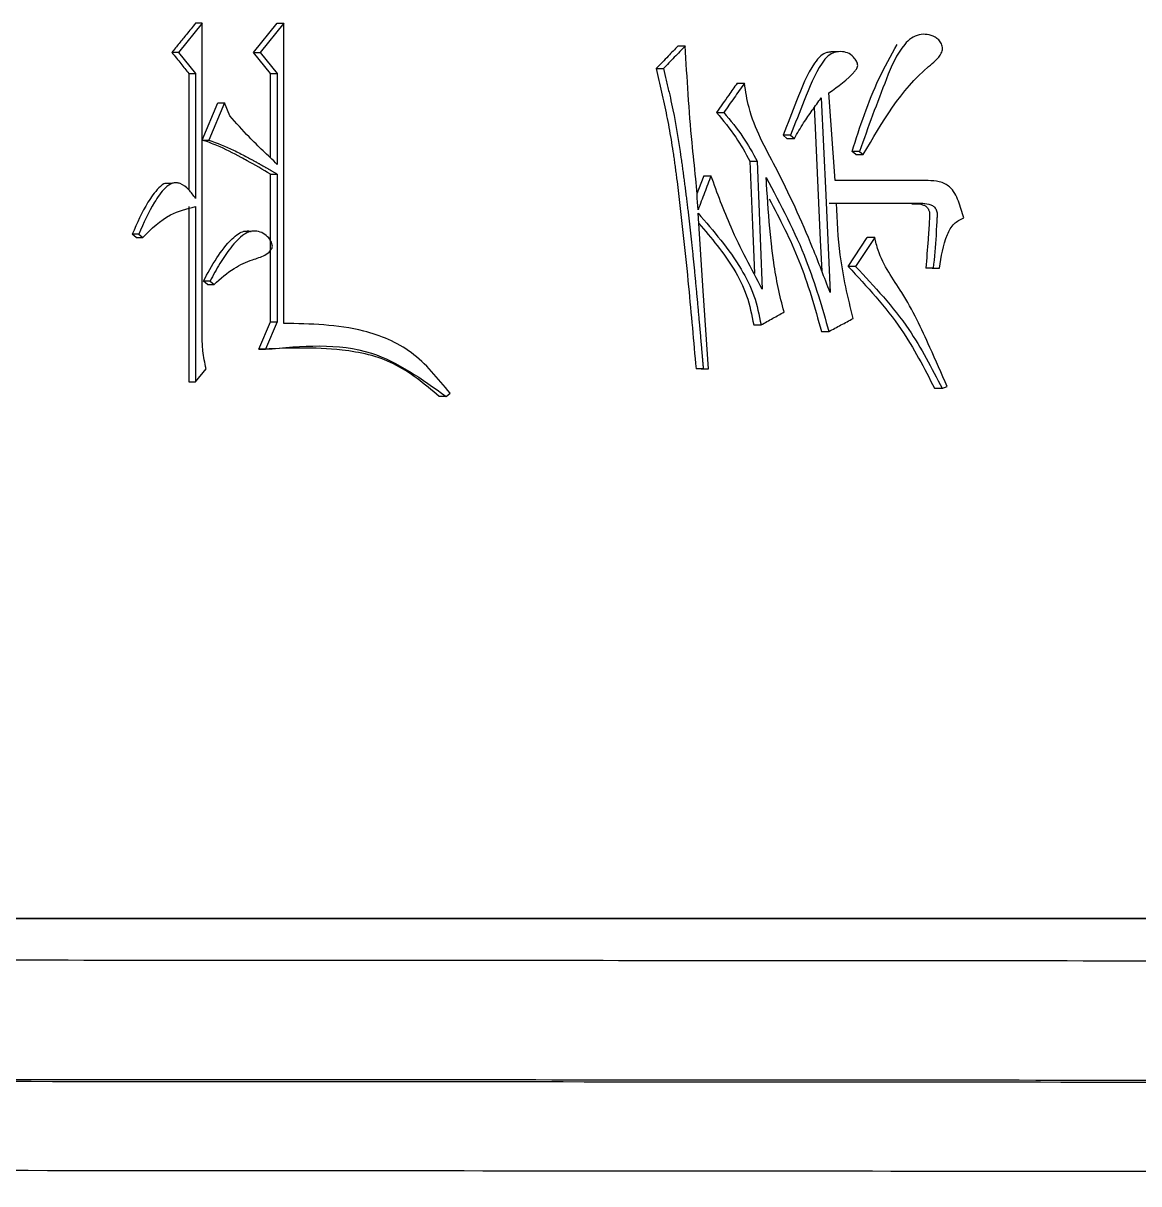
# Model space of a CAD drawing. Header units: millimetres. Extents: x 2278 to 4715, y 679 to 2402.
# Drawn here: x 3374.44 to 3381.88, y 967.15 to 974.88 of the extents above; entities that cross this region are included whole.
import ezdxf

# ---------------------------------------------------------------- set-up
doc = ezdxf.new("R2010")
doc.units = ezdxf.units.MM

msp = doc.modelspace()

# ---------------------------------------------------------------- linework, layer by layer
at = {"color": 7, "linetype": 'Continuous', "lineweight": 25}
for p, q in [((3375.6336, 974.8845), (3375.4752, 974.6898)), ((3375.6336, 974.8845), (3375.5896, 974.8845)), ((3375.6336, 972.7968), (3375.6336, 974.8845)), ((3375.9755, 974.6898), (3376.1331, 974.8845)), ((3376.1777, 974.8845), (3376.02, 974.6898)), ((3376.1331, 974.8845), (3376.1777, 974.8845)), ((3376.1777, 972.8833), (3376.1777, 974.8845)), ((3375.4752, 974.6898), (3375.4314, 974.6898)), ((3375.4752, 974.6898), (3375.5896, 974.5492)), ((3375.9755, 974.6898), (3376.02, 974.6898)), ((3376.0893, 974.5492), (3375.9755, 974.6898)), ((3376.02, 974.6898), (3376.1339, 974.5492)), ((3378.8056, 974.7331), (3378.8537, 974.7331)), ((3379.8749, 974.6944), (3379.8251, 974.6944)), ((3375.5457, 974.5492), (3375.5896, 974.5492)), ((3375.5457, 974.5492), (3375.5457, 973.7725)), ((3375.5896, 974.5492), (3375.5896, 973.7162)), ((3376.0893, 974.5492), (3376.1339, 974.5492)), ((3376.0893, 973.986), (3376.0893, 974.5492)), ((3376.1339, 974.5492), (3376.1339, 973.9434)), ((3378.6598, 974.5817), (3378.7078, 974.5817)), ((3379.1991, 974.4843), (3379.2478, 974.4843)), ((3375.6336, 974.1058), (3375.7388, 974.3545)), ((3375.783, 974.3545), (3375.6775, 974.1057)), ((3375.7388, 974.3545), (3375.783, 974.3545)), ((3375.8181, 974.2679), (3375.783, 974.3545)), ((3379.8536, 973.8353), (3379.811, 974.4194)), ((3379.0624, 974.2896), (3379.1109, 974.2896)), ((3379.5554, 974.1382), (3379.5063, 974.1382)), ((3379.5319, 974.1165), (3379.5063, 974.1382)), ((3375.6336, 974.1057), (3375.6775, 974.1057)), ((3379.5319, 974.1165), (3379.581, 974.1165)), ((3379.2846, 973.9651), (3379.3333, 973.9651)), ((3379.3333, 973.9651), (3379.3675, 973.1106)), ((3380.0152, 974.03), (3379.9655, 974.03)), ((3379.991, 974.0083), (3379.9655, 974.03)), ((3379.991, 974.0083), (3380.0407, 974.0084)), ((3380.0152, 974.03), (3380.0407, 974.0084)), ((3375.4295, 973.815), (3375.3856, 973.815)), ((3376.0893, 973.8785), (3376.1339, 973.8785)), ((3376.0893, 972.8941), (3376.0893, 973.8785)), ((3376.1339, 973.8785), (3376.1339, 972.8941)), ((3378.9768, 973.8676), (3379.0252, 973.8676)), ((3380.4732, 973.8353), (3379.8536, 973.8353)), ((3375.5457, 973.6621), (3375.5457, 972.4939)), ((3375.5896, 973.6621), (3375.5896, 972.4939)), ((3379.8126, 973.6838), (3380.3299, 973.6838)), ((3379.8621, 973.6838), (3380.38, 973.6838)), ((3380.3299, 973.6838), (3380.38, 973.6838)), ((3375.2108, 973.4783), (3375.1674, 973.4783)), ((3375.1939, 973.4566), (3375.1674, 973.4783)), ((3375.1939, 973.4566), (3375.2373, 973.4566)), ((3375.2108, 973.4783), (3375.2373, 973.4566)), ((3375.9529, 973.4957), (3375.908, 973.4957)), ((3379.9401, 973.2619), (3380.0672, 973.4565)), ((3380.117, 973.4565), (3379.9897, 973.2619)), ((3380.117, 973.4565), (3380.0672, 973.4565)), ((3379.9897, 973.2619), (3379.94, 973.2619)), ((3380.507, 973.2511), (3380.4567, 973.2511)), ((3380.499, 973.2511), (3380.4567, 973.2511)), ((3380.499, 973.2511), (3380.5494, 973.2511)), ((3375.6686, 973.1429), (3375.6423, 973.1646)), ((3375.6863, 973.1646), (3375.7127, 973.143)), ((3376.0106, 972.7103), (3376.0893, 972.8941)), ((3376.1339, 972.8941), (3376.0551, 972.7103)), ((3376.0893, 972.8941), (3376.1339, 972.8941)), ((3379.3102, 972.8725), (3379.359, 972.8725)), ((3379.7617, 972.8293), (3379.8111, 972.8293)), ((3376.0106, 972.7103), (3376.0551, 972.7103)), ((3375.5896, 972.4939), (3375.66, 972.5804)), ((3378.9738, 972.5805), (3378.9255, 972.5805)), ((3378.9598, 972.5805), (3378.9255, 972.5805)), ((3378.9598, 972.5805), (3379.0081, 972.5805)), ((3375.5457, 972.4939), (3375.5896, 972.4939)), ((3377.2596, 972.3966), (3377.2857, 972.4182)), ((3380.5158, 972.4506), (3380.5662, 972.4506)), ((3377.2596, 972.3966), (3377.2136, 972.3965))]:
    msp.add_line(p, q, dxfattribs=at)
at = {"color": 7, "linetype": 'Continuous', "lineweight": 25, "flags": 128}
for points in [[(3379.76, 974.387), (3379.7898, 973.7381), (3379.8195, 973.0892)], [(3379.7136, 974.3221), (3379.7198, 974.1872), (3379.7381, 973.7878), (3379.7541, 973.4385), (3379.7636, 973.232)], [(3379.5554, 974.1382), (3379.5682, 974.1273), (3379.581, 974.1165)], [(3379.2846, 973.9651), (3379.3016, 973.5379), (3379.3145, 973.2159)], [(3378.9768, 973.8676), (3378.9419, 973.7748), (3378.9313, 973.7469)], [(3379.0081, 972.5805), (3378.9738, 973.0997), (3378.9395, 973.6189)], [(3375.6863, 973.1646), (3375.67, 973.1646), (3375.6561, 973.1646), (3375.6423, 973.1646)], [(3375.6686, 973.1429), (3375.6849, 973.1429), (3375.6988, 973.1429), (3375.7127, 973.143)]]:
    msp.add_lwpolyline(points, dxfattribs=at)
at = {"color": 7, "linetype": 'Continuous', "lineweight": 25}
for points, knots in [([(3375.5896, 974.8845), (3375.5693, 974.8595), (3375.5328, 974.8146), (3375.4801, 974.7497), (3375.4476, 974.7098), (3375.4314, 974.6898)], [0, 0, 0, 0, 0.384798, 0.692399, 1, 1, 1, 1]), ([(3379.9655, 974.03), (3380.0189, 974.1951), (3380.0997, 974.4448), (3380.2246, 974.668), (3380.2669, 974.7436)], [0, 0, 0, 0, 0.6614004, 1, 1, 1, 1]), ([(3380.0407, 974.0084), (3380.166, 974.2241), (3380.3128, 974.4768), (3380.5449, 974.6498), (3380.5669, 974.699), (3380.5696, 974.7152), (3380.5675, 974.7313), (3380.5599, 974.7518), (3380.5444, 974.7739), (3380.5123, 974.7975), (3380.4673, 974.8116), (3380.4116, 974.8111), (3380.359, 974.7871), (3380.2703, 974.7002), (3380.1608, 974.4341), (3380.0731, 974.1909), (3380.0152, 974.03)], [0, 0, 0, 0, 0.369973, 0.433396, 0.441379, 0.448953, 0.456564, 0.46449, 0.480827, 0.49655, 0.526966, 0.55702, 0.587567, 0.618801, 0.747888, 1, 1, 1, 1]), ([(3375.4314, 974.6898), (3375.4416, 974.6773), (3375.4619, 974.6523), (3375.5, 974.6055), (3375.5279, 974.5711), (3375.5457, 974.5492)], [0, 0, 0, 0, 0.266401, 0.532803, 1, 1, 1, 1]), ([(3378.8056, 974.7331), (3378.7838, 974.7104), (3378.7486, 974.6738), (3378.7, 974.6234), (3378.6732, 974.5956), (3378.6598, 974.5817)], [0, 0, 0, 0, 0.449138, 0.724569, 1, 1, 1, 1]), ([(3378.8537, 974.7331), (3378.8294, 974.7079), (3378.7808, 974.6574), (3378.7321, 974.6069), (3378.7078, 974.5817)], [0, 0, 0, 0, 0.5, 1, 1, 1, 1]), ([(3378.9395, 973.6406), (3378.9347, 973.7098), (3378.9242, 973.8594), (3378.8827, 974.2221), (3378.8659, 974.5179), (3378.8537, 974.7331)], [0, 0, 0, 0, 0.189811, 0.410522, 1, 1, 1, 1]), ([(3379.8254, 974.6918), (3379.816, 974.6913), (3379.7919, 974.6901), (3379.7515, 974.6662), (3379.6724, 974.5644), (3379.6007, 974.3769), (3379.5363, 974.214), (3379.5063, 974.1382)], [0, 0, 0, 0, 0.046767, 0.120081, 0.219008, 0.636057, 1, 1, 1, 1]), ([(3379.811, 974.4194), (3379.8732, 974.4634), (3379.9405, 974.511), (3379.9975, 974.5806), (3380.0032, 974.5956), (3380.0037, 974.6105), (3379.9973, 974.6298), (3379.9792, 974.6563), (3379.9474, 974.6845), (3379.899, 974.6985), (3379.8502, 974.6929), (3379.8012, 974.6672), (3379.7225, 974.5646), (3379.6504, 974.3784), (3379.5858, 974.2152), (3379.5554, 974.1382)], [0, 0, 0, 0, 0.213502, 0.231462, 0.243028, 0.25469, 0.268683, 0.294821, 0.340397, 0.384399, 0.438731, 0.48193, 0.539954, 0.7829, 1, 1, 1, 1]), ([(3378.6598, 974.5817), (3378.6719, 974.5295), (3378.6961, 974.4252), (3378.7245, 974.2943), (3378.7503, 974.1626), (3378.7646, 974.0765), (3378.7755, 974.0033), (3378.7793, 973.9767), (3378.784, 973.9434), (3378.7885, 973.9101), (3378.7928, 973.8768), (3378.7988, 973.8301), (3378.8096, 973.7433), (3378.8254, 973.6096), (3378.8491, 973.3956), (3378.8837, 973.0526), (3378.9094, 972.7629), (3378.9255, 972.5805)], [0, 0, 0, 0, 0.079845, 0.159695, 0.199619, 0.27948, 0.28946, 0.309422, 0.319402, 0.339364, 0.359325, 0.369306, 0.409228, 0.489074, 0.56892, 0.728614, 1, 1, 1, 1]), ([(3378.7078, 974.5817), (3378.7142, 974.5557), (3378.7237, 974.5167), (3378.7347, 974.4712), (3378.7424, 974.4387), (3378.7485, 974.4126), (3378.7588, 974.3669), (3378.7884, 974.2293), (3378.8117, 974.0831), (3378.8307, 973.9499), (3378.8363, 973.91), (3378.8409, 973.8767), (3378.8454, 973.8433), (3378.8489, 973.8167), (3378.8532, 973.7833), (3378.8566, 973.7566), (3378.8608, 973.7233), (3378.8641, 973.6965), (3378.8682, 973.6632), (3378.8722, 973.6297), (3378.8761, 973.5963), (3378.8799, 973.5629), (3378.883, 973.5362), (3378.8867, 973.5027), (3378.8897, 973.476), (3378.8933, 973.4425), (3378.8969, 973.409), (3378.9004, 973.3756), (3378.9039, 973.3421), (3378.9067, 973.3153), (3378.91, 973.2818), (3378.9127, 973.255), (3378.916, 973.2215), (3378.9193, 973.188), (3378.9225, 973.1545), (3378.9257, 973.121), (3378.9282, 973.0942), (3378.9314, 973.0606), (3378.9339, 973.0338), (3378.9369, 973.0003), (3378.9394, 972.9734), (3378.9415, 972.95), (3378.943, 972.9332), (3378.9445, 972.9164), (3378.946, 972.8997), (3378.9475, 972.8829), (3378.9487, 972.8695), (3378.9502, 972.8527), (3378.9514, 972.8393), (3378.9528, 972.8225), (3378.9543, 972.8057), (3378.9558, 972.789), (3378.9572, 972.7722), (3378.9584, 972.7588), (3378.9599, 972.742), (3378.961, 972.7286), (3378.9622, 972.7152), (3378.9631, 972.7051), (3378.9639, 972.695), (3378.9647, 972.6866), (3378.9654, 972.6783), (3378.9661, 972.6699), (3378.9668, 972.6615), (3378.9676, 972.6531), (3378.9681, 972.6464), (3378.9689, 972.638), (3378.9694, 972.6313), (3378.9702, 972.6229), (3378.9709, 972.6145), (3378.9716, 972.6061), (3378.9723, 972.5979), (3378.973, 972.5899), (3378.9736, 972.5836), (3378.9738, 972.5805)], [0, 0, 0, 0, 0.039919, 0.059879, 0.069858, 0.089818, 0.099798, 0.139719, 0.299508, 0.319468, 0.339427, 0.359387, 0.369367, 0.389326, 0.399306, 0.419265, 0.429245, 0.449205, 0.459184, 0.479144, 0.499103, 0.509083, 0.529043, 0.539022, 0.558982, 0.568962, 0.588921, 0.608881, 0.61886, 0.63882, 0.648799, 0.668759, 0.678739, 0.698698, 0.718658, 0.728637, 0.748597, 0.758577, 0.778536, 0.788516, 0.808475, 0.818455, 0.823445, 0.833425, 0.843404, 0.848394, 0.858374, 0.863364, 0.873344, 0.878333, 0.888313, 0.898293, 0.903283, 0.913263, 0.918252, 0.928232, 0.933222, 0.938212, 0.943202, 0.948192, 0.950687, 0.955676, 0.960666, 0.963161, 0.968151, 0.970646, 0.975636, 0.978131, 0.983121, 0.988111, 0.990605, 0.995303, 1, 1, 1, 1]), ([(3379.1991, 974.4843), (3379.1807, 974.458), (3379.1487, 974.4125), (3379.1031, 974.3476), (3379.076, 974.3089), (3379.0624, 974.2896)], [0, 0, 0, 0, 0.404436, 0.702218, 1, 1, 1, 1]), ([(3379.2478, 974.4843), (3379.225, 974.4518), (3379.1794, 974.3869), (3379.1337, 974.322), (3379.1109, 974.2896)], [0, 0, 0, 0, 0.5, 1, 1, 1, 1]), ([(3379.8195, 973.0892), (3379.7813, 973.1888), (3379.6719, 973.4739), (3379.4867, 973.8799), (3379.2889, 974.2282), (3379.2565, 974.43), (3379.2478, 974.4843)], [0, 0, 0, 0, 0.210989, 0.603931, 0.893482, 1, 1, 1, 1]), ([(3379.581, 974.1165), (3379.601, 974.1512), (3379.6383, 974.2157), (3379.7004, 974.3039), (3379.7401, 974.3593), (3379.76, 974.387)], [0, 0, 0, 0, 0.367027, 0.683421, 1, 1, 1, 1]), ([(3379.0624, 974.2896), (3379.1067, 974.236), (3379.1896, 974.1356), (3379.2544, 974.0193), (3379.2846, 973.9651)], [0, 0, 0, 0, 0.534152, 1, 1, 1, 1]), ([(3379.1109, 974.2896), (3379.1552, 974.236), (3379.2382, 974.1357), (3379.3031, 974.0193), (3379.3333, 973.9651)], [0, 0, 0, 0, 0.534115, 1, 1, 1, 1]), ([(3376.1339, 973.9434), (3376.1024, 973.9734), (3376.0393, 974.0333), (3375.9316, 974.1387), (3375.8603, 974.2199), (3375.8181, 974.2679)], [0, 0, 0, 0, 0.28957, 0.579171, 1, 1, 1, 1]), ([(3376.0893, 973.8785), (3376.0373, 973.9087), (3375.9723, 973.9465), (3375.8536, 974.0108), (3375.7559, 974.063), (3375.6666, 974.0941), (3375.6335, 974.1057)], [0, 0, 0, 0, 0.352069, 0.440085, 0.792293, 1, 1, 1, 1]), ([(3375.6775, 974.1057), (3375.7334, 974.0844), (3375.8171, 974.0526), (3375.9004, 974.009), (3375.9335, 973.9915), (3375.9467, 973.9844), (3375.9599, 973.9773), (3375.9714, 973.971), (3375.9797, 973.9664), (3375.9862, 973.9628), (3375.9928, 973.9592), (3375.9993, 973.9555), (3376.0059, 973.9519), (3376.0141, 973.9473), (3376.0206, 973.9436), (3376.0272, 973.9399), (3376.0337, 973.9362), (3376.0402, 973.9325), (3376.0484, 973.9278), (3376.0549, 973.9241), (3376.0631, 973.9194), (3376.0696, 973.9157), (3376.0761, 973.9119), (3376.0826, 973.9082), (3376.0891, 973.9044), (3376.0972, 973.8998), (3376.1038, 973.896), (3376.1119, 973.8913), (3376.1184, 973.8875), (3376.1263, 973.8829), (3376.1309, 973.8803), (3376.1339, 973.8785)], [0, 0, 0, 0, 0.353012, 0.528911, 0.550896, 0.572881, 0.61685, 0.638835, 0.649827, 0.671812, 0.682805, 0.693797, 0.715782, 0.726774, 0.748759, 0.759751, 0.770744, 0.792728, 0.803721, 0.825706, 0.836698, 0.858683, 0.869675, 0.880667, 0.902652, 0.913645, 0.935629, 0.946622, 0.968606, 0.979599, 1, 1, 1, 1]), ([(3375.3939, 973.8173), (3375.393, 973.8172), (3375.3741, 973.8149), (3375.3272, 973.772), (3375.2483, 973.6626), (3375.1996, 973.5515), (3375.1674, 973.4783)], [0, 0, 0, 0, 0.007364, 0.146944, 0.437347, 1, 1, 1, 1]), ([(3375.5896, 973.7162), (3375.5753, 973.7364), (3375.5472, 973.7762), (3375.5013, 973.813), (3375.4614, 973.8221), (3375.4251, 973.8173), (3375.3704, 973.7747), (3375.2922, 973.6608), (3375.2432, 973.5508), (3375.2108, 973.4783)], [0, 0, 0, 0, 0.120818, 0.238007, 0.284295, 0.33086, 0.424999, 0.620775, 1, 1, 1, 1]), ([(3379.0252, 973.8676), (3379.0109, 973.8298), (3378.9824, 973.7541), (3378.9538, 973.6784), (3378.9395, 973.6406)], [0, 0, 0, 0, 0.5, 1, 1, 1, 1]), ([(3379.3675, 973.1106), (3379.2946, 973.2463), (3379.164, 973.489), (3379.0677, 973.7517), (3379.0252, 973.8676)], [0, 0, 0, 0, 0.5589855, 1, 1, 1, 1]), ([(3379.3932, 973.8569), (3379.4895, 973.6754), (3379.6621, 973.3502), (3379.7655, 972.9889), (3379.8111, 972.8293)], [0, 0, 0, 0, 0.5582866, 1, 1, 1, 1]), ([(3379.5127, 972.9591), (3379.4987, 973.0132), (3379.4777, 973.0943), (3379.457, 973.2046), (3379.4478, 973.2636), (3379.4427, 973.2984), (3379.4415, 973.3071), (3379.4402, 973.3158), (3379.439, 973.3245), (3379.4376, 973.3349), (3379.4362, 973.3454), (3379.4349, 973.3559), (3379.4338, 973.3646), (3379.4322, 973.3768), (3379.4279, 973.4134), (3379.4119, 973.5604), (3379.4018, 973.7155), (3379.394, 973.8425), (3379.3932, 973.8569)], [0, 0, 0, 0, 0.185843, 0.278745, 0.371654, 0.383266, 0.394877, 0.400683, 0.412294, 0.423905, 0.435517, 0.447128, 0.458739, 0.464545, 0.487768, 0.580663, 0.952366, 1, 1, 1, 1]), ([(3380.71, 973.5865), (3380.6994, 973.624), (3380.6786, 973.698), (3380.6292, 973.7958), (3380.5477, 973.8315), (3380.498, 973.834), (3380.4732, 973.8353)], [0, 0, 0, 0, 0.2925856, 0.5760087, 0.7889893, 1, 1, 1, 1]), ([(3375.2373, 973.4566), (3375.2956, 973.5137), (3375.3986, 973.6146), (3375.5317, 973.6477), (3375.5896, 973.6621)], [0, 0, 0, 0, 0.565391, 1, 1, 1, 1]), ([(3379.4131, 973.7139), (3379.4838, 973.5787), (3379.63, 973.2994), (3379.7169, 972.9893), (3379.7617, 972.8293)], [0, 0, 0, 0, 0.48415, 1, 1, 1, 1]), ([(3379.9727, 972.9158), (3379.939, 973.0561), (3379.8784, 973.3079), (3379.8671, 973.5685), (3379.8621, 973.6838)], [0, 0, 0, 0, 0.557505, 1, 1, 1, 1]), ([(3380.3651, 973.6803), (3380.3917, 973.6814), (3380.4251, 973.6828), (3380.4615, 973.6631), (3380.4746, 973.6462), (3380.4827, 973.6238), (3380.4825, 973.597), (3380.4787, 973.536), (3380.472, 973.4199), (3380.4625, 973.3148), (3380.4567, 973.2511)], [0, 0, 0, 0, 0.169449, 0.212676, 0.256423, 0.294115, 0.346559, 0.405106, 0.639507, 1, 1, 1, 1]), ([(3380.38, 973.6838), (3380.4178, 973.6856), (3380.4634, 973.6877), (3380.5126, 973.6632), (3380.5283, 973.6413), (3380.5342, 973.6132), (3380.5291, 973.5558), (3380.5248, 973.4349), (3380.5141, 973.324), (3380.507, 973.2511)], [0, 0, 0, 0, 0.223755, 0.270136, 0.317505, 0.366522, 0.417299, 0.617412, 1, 1, 1, 1]), ([(3378.9395, 973.6189), (3379.0417, 973.5), (3379.185, 973.3332), (3379.3199, 973.0709), (3379.3459, 972.9389), (3379.359, 972.8725)], [0, 0, 0, 0, 0.5523735, 0.7751101, 1, 1, 1, 1]), ([(3380.5494, 973.2511), (3380.5603, 973.3277), (3380.5755, 973.4335), (3380.6402, 973.5527), (3380.6871, 973.5754), (3380.71, 973.5865)], [0, 0, 0, 0, 0.572733, 0.791395, 1, 1, 1, 1]), ([(3375.6423, 973.1646), (3375.6705, 973.2171), (3375.7252, 973.3188), (3375.8062, 973.4241), (3375.8713, 973.4808), (3375.9126, 973.4992), (3375.9427, 973.5016), (3375.9573, 973.4965), (3375.9591, 973.4959)], [0, 0, 0, 0, 0.360577, 0.697912, 0.810602, 0.899188, 0.988121, 1, 1, 1, 1]), ([(3375.7127, 973.143), (3375.7559, 973.1815), (3375.834, 973.2513), (3375.9541, 973.3054), (3376.0395, 973.3286), (3376.0815, 973.3576), (3376.0966, 973.3782), (3376.1016, 973.392), (3376.1016, 973.4077), (3376.0945, 973.4293), (3376.0752, 973.4575), (3376.0425, 973.4855), (3375.9984, 973.5003), (3375.9534, 973.4996), (3375.8897, 973.4652), (3375.8226, 973.3896), (3375.7488, 973.282), (3375.7074, 973.2042), (3375.6863, 973.1646)], [0, 0, 0, 0, 0.156027, 0.282026, 0.363634, 0.404884, 0.41922, 0.430594, 0.442017, 0.458331, 0.488158, 0.530974, 0.573109, 0.616801, 0.655305, 0.770242, 0.882988, 1, 1, 1, 1]), ([(3378.9441, 973.5497), (3379.027, 973.4524), (3379.1509, 973.3071), (3379.271, 973.0707), (3379.2971, 972.9388), (3379.3102, 972.8725)], [0, 0, 0, 0, 0.5014879, 0.7495189, 1, 1, 1, 1]), ([(3380.6001, 972.4615), (3380.5618, 972.5489), (3380.4682, 972.7624), (3380.3236, 973.0709), (3380.1566, 973.2903), (3380.1238, 973.4279), (3380.117, 973.4565)], [0, 0, 0, 0, 0.257127, 0.627551, 0.922763, 1, 1, 1, 1]), ([(3379.94, 973.2619), (3380.0647, 973.1287), (3380.2895, 972.8884), (3380.4461, 972.5855), (3380.5158, 972.4506)], [0, 0, 0, 0, 0.554524, 1, 1, 1, 1]), ([(3379.9897, 973.2619), (3380.1145, 973.1287), (3380.3396, 972.8885), (3380.4964, 972.5855), (3380.5662, 972.4506)], [0, 0, 0, 0, 0.554583, 1, 1, 1, 1]), ([(3380.507, 973.2511), (3380.5118, 973.2511), (3380.5197, 973.2511), (3380.5307, 973.2511), (3380.54, 973.2511), (3380.5462, 973.2511), (3380.5494, 973.2511)], [0, 0, 0, 0, 0.34, 0.56, 0.78, 1, 1, 1, 1]), ([(3379.359, 972.8725), (3379.3722, 972.8799), (3379.3985, 972.8948), (3379.4498, 972.9236), (3379.4878, 972.9451), (3379.5127, 972.9591)], [0, 0, 0, 0, 0.257188, 0.514375, 1, 1, 1, 1]), ([(3377.2857, 972.4182), (3377.2052, 972.517), (3377.0469, 972.7112), (3376.6502, 972.8736), (3376.3566, 972.8796), (3376.1777, 972.8833)], [0, 0, 0, 0, 0.287817, 0.565935, 1, 1, 1, 1]), ([(3375.66, 972.5804), (3375.6512, 972.6202), (3375.6356, 972.6913), (3375.6342, 972.7645), (3375.6336, 972.7968)], [0, 0, 0, 0, 0.558835, 1, 1, 1, 1]), ([(3377.2136, 972.3965), (3377.1161, 972.4783), (3376.9236, 972.6398), (3376.4986, 972.7315), (3376.1957, 972.7183), (3376.0106, 972.7103)], [0, 0, 0, 0, 0.284866, 0.563033, 1, 1, 1, 1]), ([(3376.0551, 972.7103), (3376.2982, 972.7329), (3376.7345, 972.7735), (3377.0984, 972.5122), (3377.2596, 972.3966)], [0, 0, 0, 0, 0.55707, 1, 1, 1, 1]), ([(3378.9738, 972.5805), (3378.9777, 972.5805), (3378.9841, 972.5805), (3378.993, 972.5805), (3379.0006, 972.5805), (3379.0056, 972.5805), (3379.0081, 972.5805)], [0, 0, 0, 0, 0.34, 0.56, 0.78, 1, 1, 1, 1]), ([(3380.5662, 972.4506), (3380.5691, 972.4516), (3380.5762, 972.4538), (3380.5875, 972.4574), (3380.5959, 972.4601), (3380.6001, 972.4615)], [0, 0, 0, 0, 0.253292, 0.6266174, 1, 1, 1, 1]), ([(3394.7343, 968.9154), (3393.9971, 968.9153), (3392.3431, 968.9153), (3388.4934, 968.9153), (3384.2537, 968.9153), (3378.653, 968.9152), (3372.8012, 968.9152), (3366.6698, 968.9151), (3360.2744, 968.915), (3356.2806, 968.915), (3353.5763, 968.9149)], [0, 0, 0, 0, 0.0675233, 0.1515081, 0.3196482, 0.4036328, 0.5717715, 0.7399066, 0.8238912, 1, 1, 1, 1]), ([(3353.6845, 968.915), (3354.3309, 968.915), (3357.5662, 968.915), (3363.3181, 968.9151), (3369.5177, 968.9152), (3375.5272, 968.9152), (3380.1666, 968.9152), (3385.7038, 968.9153), (3389.9122, 968.9153), (3394.8467, 968.9154), (3399.4444, 968.9154), (3403.5395, 968.9154), (3407.2211, 968.9155), (3409.8296, 968.9155), (3412.6396, 968.9156), (3414.51, 968.9157), (3416.5382, 968.9157), (3417.2945, 968.9158), (3417.8232, 968.9159)], [0, 0, 0, 0, 0.020124, 0.100733, 0.181328, 0.221587, 0.302184, 0.342442, 0.423039, 0.463298, 0.543894, 0.624491, 0.664749, 0.745346, 0.785604, 0.8662, 0.906458, 1, 1, 1, 1]), ([(3346.5455, 968.6469), (3347.8178, 968.6469), (3350.1442, 968.6468), (3353.5077, 968.6464), (3356.6408, 968.6459), (3359.7569, 968.6451), (3362.8507, 968.6442), (3365.9162, 968.6431), (3368.9477, 968.6418), (3373.2017, 968.6397), (3378.7421, 968.6364), (3385.486, 968.6312), (3392.2136, 968.6245), (3397.9345, 968.6171), (3402.6551, 968.6095), (3406.4578, 968.6021), (3409.8919, 968.5938), (3412.8503, 968.5848), (3415.3038, 968.5751), (3416.3493, 968.5682), (3416.8811, 968.5648)], [0, 0, 0, 0, 0.037781, 0.069081, 0.100468, 0.131943, 0.163506, 0.195157, 0.226895, 0.258722, 0.330934, 0.408983, 0.49287, 0.582593, 0.645672, 0.711347, 0.779618, 0.850484, 0.923944, 1, 1, 1, 1]), ([(3417.6372, 967.7656), (3417.1375, 967.7689), (3416.1516, 967.7754), (3413.8711, 967.7847), (3411.1103, 967.7933), (3407.8819, 967.8014), (3404.2713, 967.8087), (3399.7252, 967.8164), (3394.1221, 967.8241), (3387.4034, 967.8313), (3380.5008, 967.8371), (3373.5713, 967.8415), (3366.7473, 967.8448), (3360.1372, 967.847), (3353.8273, 967.8483), (3349.323, 967.8488), (3346.9403, 967.8488), (3346.5455, 967.8488)], [0, 0, 0, 0, 0.07139, 0.140843, 0.208359, 0.273937, 0.337578, 0.399281, 0.488173, 0.572709, 0.652888, 0.72871, 0.800173, 0.867277, 0.930021, 0.988406, 1, 1, 1, 1]), ([(3418.174, 967.7517), (3417.4491, 967.7562), (3415.9994, 967.7653), (3412.2091, 967.7782), (3407.311, 967.7903), (3401.2703, 967.8013), (3394.2224, 967.811), (3386.2795, 967.8193), (3377.5797, 967.826), (3368.2729, 967.831), (3359.831, 967.8338), (3352.5509, 967.8352), (3348.5473, 967.8354), (3346.5455, 967.8355)], [0, 0, 0, 0, 0.0981345, 0.196269, 0.2944034, 0.3925379, 0.4906723, 0.5888066, 0.686941, 0.7850753, 0.8832097, 0.9416048, 1, 1, 1, 1]), ([(3328.1584, 967.244), (3331.1831, 967.2448), (3337.2196, 967.2465), (3346.3727, 967.2468), (3355.4146, 967.2455), (3364.242, 967.2425), (3372.7342, 967.2379), (3379.5786, 967.2326), (3385.0357, 967.2276), (3389.3885, 967.2229), (3393.8464, 967.2173), (3398.325, 967.2108), (3402.4588, 967.2036), (3406.1993, 967.1958), (3409.5175, 967.1877), (3412.5528, 967.1786), (3415.205, 967.1687), (3417.4399, 967.158), (3418.4178, 967.1505), (3418.917, 967.1467)], [0, 0, 0, 0, 0.074691, 0.149062, 0.223115, 0.296848, 0.370262, 0.443356, 0.483243, 0.526636, 0.573536, 0.623941, 0.677851, 0.725458, 0.775499, 0.827974, 0.882883, 0.940225, 1, 1, 1, 1])]:
    msp.add_open_spline(points, degree=3, knots=knots, dxfattribs=at)
msp.add_open_spline([(3379.8111, 972.8293), (3379.838, 972.8437), (3379.8919, 972.8725), (3379.9458, 972.9014), (3379.9727, 972.9158)], degree=3, dxfattribs=at)

doc.saveas('drawing.dxf')
